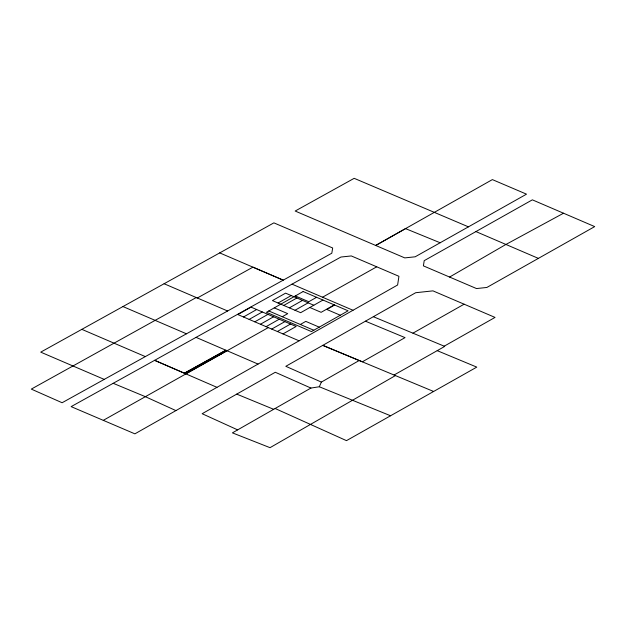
<?xml version="1.0" encoding="UTF-8"?>
<svg xmlns="http://www.w3.org/2000/svg" width="626" height="626" viewBox="0 0 626 626"><rect width="100%" height="100%" fill="white"/><g stroke="black" fill="none" stroke-linecap="round" stroke-linejoin="round"><path stroke-width="0.94" d="M395.436 375.584L270.017 447.676L232.418 432.863L310.919 388.057L319.315 386.758L321.381 382.095L359.191 360.513L433.622 391.477M449.585 277.06L505.526 244.68L563.525 213.216M103.282 420.343L134.887 433.849L397.612 284.994L398.934 276.301L351.311 255.94L340.92 257.036L71.129 406.626L103.282 420.343L268.272 327.609M237.864 314.565L251.018 307.116L296.153 326.467L282.999 333.916M243.506 316.983L256.66 309.534M249.148 319.409L262.302 311.959M278.085 303.015L291.239 295.566M254.79 321.827L267.944 314.377M283.727 305.433L296.88 297.984M260.432 324.245L273.585 316.795M289.368 307.851L302.522 300.402M282.271 316.733L287.725 313.642L274.266 307.875M316.584 297.295L308.774 301.724L295.308 295.949M266.073 326.662L279.227 319.213M295.01 310.269L308.164 302.82M271.715 329.08L284.869 321.631M322.985 300.042L300.652 312.695L272.443 300.597L285.597 293.148L313.806 305.245M277.357 331.498L290.511 324.049M334.268 304.878L321.122 312.327L309.831 307.491M300.331 324.471L305.785 321.381L319.244 327.155M334.644 305.034L326.827 309.463L340.294 315.238M444.202 346.178L495.033 317.413L432.957 290.863L415.687 292.718L285.808 366.304L321.381 382.095M412.933 333.165L464.116 304.189M440.156 242.763L526.513 194.162L492.372 179.599L375.686 245.462L405.538 228.623L440.156 242.763L415.171 256.801L404.772 257.896L295.175 211.04L354.175 178.324L468.428 226.847M394.051 375.013L444.742 346.405L373.339 316.701M322.531 297.217L376.727 266.817M475.924 231.581L424.209 260.659L423.403 265.87L476.503 288.555L486.864 287.459L594.7 226.604L532.358 199.835L475.924 231.581L538.376 258.381M227.019 350.709L185.75 373.8L154.63 360.326L216.979 387.337M220.235 353.361L184.412 373.213L225.9 350.231L220.235 353.361L221.369 353.862M319.315 386.758L390.585 415.766M236.753 394.114L273.695 409.318M365.435 321.185L405.045 337.625L362.352 361.805L322.773 345.364L359.191 360.513M437.214 350.654L476.777 367.118L346.483 440.641L275.119 408.496M113.189 383.3L145.107 396.571L175.922 410.601M219.71 252.896L283.21 280.151L252.943 267.153L197.331 297.992L164.106 283.742M292.021 284.149L353.017 310.277M268.812 310.958L313.79 330.246M237.457 314.393L299.095 340.818M122.946 306.552L186.438 333.799M145.334 356.601L81.834 329.346M227.598 310.989L196.259 297.53L31.3 389.106L62.115 402.737L331.811 253.217L332.672 247.982L273.891 222.864L40.729 352.141L104.221 379.395M196.048 337.367L258.037 364.082M310.919 388.057L275.284 372.267L202.151 413.716L237.653 429.882M303.125 291.528L266.449 312.296L311.435 331.577L348.103 310.809L303.125 291.528"/></g></svg>
